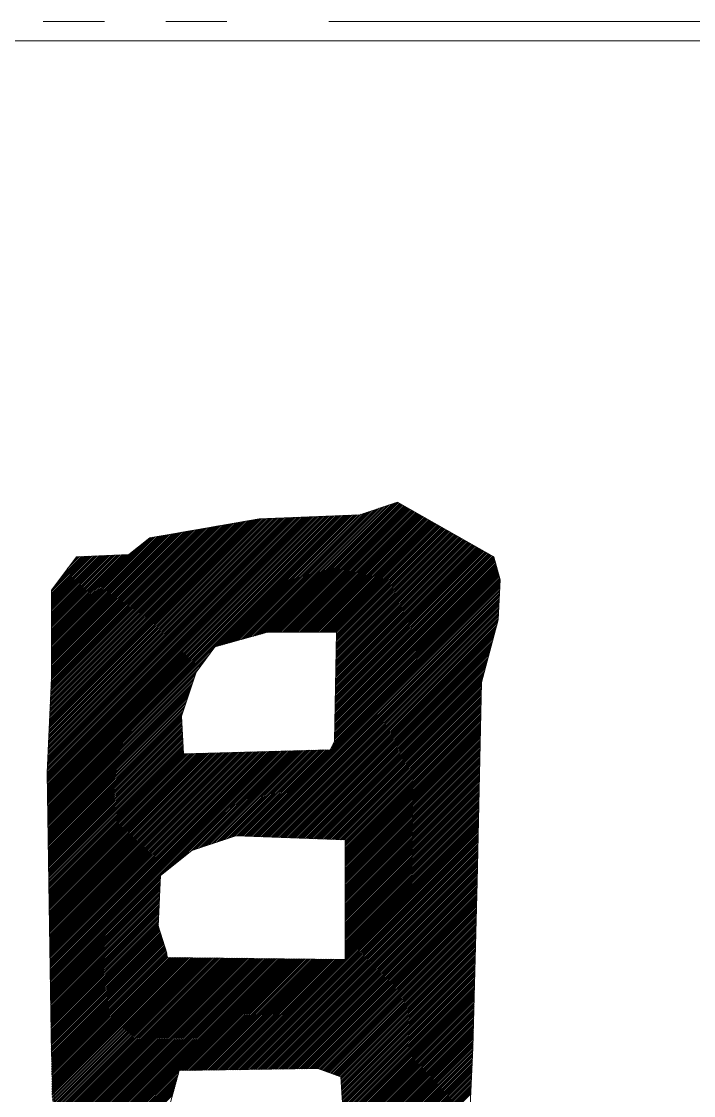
# Model space of a CAD drawing. Units: millimetres at full size. Extents: x -22551 to 92397, y -19340 to 14894.
# Drawn here: x 80189 to 80650, y -18972 to -18235 of the extents above; entities that cross this region are included whole.
import ezdxf

# ---------------------------------------------------------------- set-up
doc = ezdxf.new("R2010")
doc.units = ezdxf.units.MM
doc.header["$LTSCALE"] = 70
doc.linetypes.add('DOUBLE_CHAIN1', pattern=[8.8, 5, -1, 0.6, -0.6, 0.6, -1])
doc.layers.add('2-0_通芯', color=7, linetype='Continuous', lineweight=15)
doc.layers.add('8-0_9-1', color=7, linetype='Continuous', lineweight=15)

msp = doc.modelspace()

# ---------------------------------------------------------------- linework, layer by layer
at = {"layer": '2-0_通芯', "linetype": 'DOUBLE_CHAIN1'}
msp.add_line((75471.52, -18235.23), (92121.52, -18235.23), dxfattribs=at)
at = {"layer": '8-0_9-1'}
for p, q in [((44756.56, -18248.46), (92312.86, -18248.46)), ((80342.42, -18658.29), (80430.42, -18570.29)), ((80344.04, -18657.83), (80432.17, -18569.71)), ((80345.66, -18657.38), (80433.91, -18569.13)), ((80347.27, -18656.93), (80435.66, -18568.54)), ((80348.89, -18656.48), (80437.41, -18567.96)), ((80350.51, -18656.02), (80439.15, -18567.38)), ((80352.12, -18655.57), (80440.9, -18566.8)), ((80353.74, -18655.12), (80442.64, -18566.22)), ((80355.36, -18654.67), (80444.39, -18565.63)), ((80356.98, -18654.21), (80446.14, -18565.05)), ((80358.22, -18654.13), (80447.06, -18565.29)), ((80359.39, -18654.13), (80447.81, -18565.71)), ((80360.55, -18654.13), (80448.55, -18566.13)), ((80361.72, -18654.13), (80449.3, -18566.55)), ((80362.88, -18654.13), (80450.04, -18566.97)), ((80364.04, -18654.13), (80450.78, -18567.39)), ((80365.21, -18654.13), (80451.53, -18567.81)), ((80366.37, -18654.13), (80452.27, -18568.23)), ((80367.54, -18654.13), (80453.02, -18568.65)), ((80368.7, -18654.13), (80453.76, -18569.07)), ((80369.86, -18654.13), (80454.5, -18569.49)), ((80371.03, -18654.13), (80455.25, -18569.91)), ((80372.19, -18654.13), (80455.99, -18570.33)), ((80206.24, -18750.23), (80381.26, -18575.21)), ((80206.25, -18751.39), (80382.47, -18575.16)), ((80206.26, -18752.54), (80383.69, -18575.11)), ((80206.28, -18753.68), (80384.9, -18575.06)), ((80206.3, -18754.83), (80386.12, -18575.01)), ((80206.3, -18749.01), (80380.04, -18575.26)), ((80206.32, -18755.97), (80387.33, -18574.96)), ((80206.34, -18757.12), (80388.55, -18574.91)), ((80206.35, -18747.79), (80378.83, -18575.31)), ((80206.36, -18758.27), (80389.76, -18574.86)), ((80206.37, -18759.41), (80390.98, -18574.81)), ((80206.39, -18760.56), (80392.19, -18574.76)), ((80206.41, -18761.7), (80393.41, -18574.71)), ((80206.41, -18746.57), (80377.61, -18575.36)), ((80206.43, -18762.85), (80394.62, -18574.66)), ((80206.45, -18764), (80395.84, -18574.61)), ((80206.46, -18765.14), (80397.05, -18574.56)), ((80206.46, -18745.35), (80376.4, -18575.41)), ((80206.48, -18766.29), (80398.27, -18574.5)), ((80206.5, -18767.43), (80399.48, -18574.45)), ((80206.52, -18768.58), (80400.7, -18574.4)), ((80206.52, -18744.14), (80375.18, -18575.47)), ((80206.54, -18769.73), (80401.91, -18574.35)), ((80206.56, -18770.87), (80403.13, -18574.3)), ((80206.57, -18772.02), (80404.34, -18574.25)), ((80206.57, -18742.92), (80373.97, -18575.52)), ((80206.59, -18773.16), (80405.55, -18574.2)), ((80206.61, -18774.31), (80406.77, -18574.15)), ((80206.62, -18741.7), (80372.76, -18575.57)), ((80206.63, -18775.46), (80407.98, -18574.1)), ((80206.65, -18776.6), (80409.2, -18574.05)), ((80206.66, -18777.75), (80410.41, -18574)), ((80206.68, -18740.48), (80371.54, -18575.62)), ((80206.73, -18739.26), (80370.33, -18575.67)), ((80206.79, -18738.04), (80369.11, -18575.72)), ((80206.84, -18736.83), (80367.9, -18575.77)), ((80206.89, -18735.61), (80366.68, -18575.82)), ((80206.95, -18734.39), (80365.47, -18575.87)), ((80207, -18733.17), (80364.25, -18575.92)), ((80207.06, -18731.95), (80363.04, -18575.97)), ((80207.11, -18730.73), (80361.82, -18576.02)), ((80207.17, -18729.52), (80360.61, -18576.07)), ((80207.22, -18728.3), (80359.39, -18576.12)), ((80207.27, -18727.08), (80358.18, -18576.17)), ((80207.33, -18725.86), (80356.96, -18576.22)), ((80207.38, -18724.64), (80355.75, -18576.28)), ((80207.44, -18723.42), (80354.53, -18576.33)), ((80207.49, -18722.21), (80353.32, -18576.38)), ((80207.54, -18720.99), (80352.1, -18576.43)), ((80207.6, -18719.77), (80350.79, -18576.58)), ((80207.65, -18718.55), (80349.38, -18576.82)), ((80207.71, -18717.33), (80347.97, -18577.07)), ((80207.76, -18716.11), (80346.57, -18577.31)), ((80207.82, -18714.9), (80345.16, -18577.55)), ((80207.87, -18713.68), (80343.75, -18577.8)), ((80321.4, -18664.17), (80411.63, -18573.95)), ((80323.02, -18663.72), (80412.84, -18573.9)), ((80324.64, -18663.27), (80414.06, -18573.85)), ((80326.25, -18662.81), (80415.27, -18573.8)), ((80327.87, -18662.36), (80416.49, -18573.75)), ((80329.49, -18661.91), (80417.7, -18573.69)), ((80331.11, -18661.46), (80418.92, -18573.64)), ((80332.72, -18661), (80420.13, -18573.59)), ((80334.34, -18660.55), (80421.69, -18573.2)), ((80335.96, -18660.1), (80423.44, -18572.62)), ((80337.57, -18659.65), (80425.18, -18572.04)), ((80339.19, -18659.19), (80426.93, -18571.45)), ((80340.81, -18658.74), (80428.67, -18570.87)), ((80373.36, -18654.13), (80456.73, -18570.75)), ((80374.52, -18654.13), (80457.48, -18571.17)), ((80375.69, -18654.13), (80458.22, -18571.59)), ((80376.85, -18654.13), (80458.97, -18572.01)), ((80378.01, -18654.13), (80459.71, -18572.43)), ((80379.18, -18654.13), (80460.45, -18572.85)), ((80380.34, -18654.13), (80461.2, -18573.27)), ((80381.51, -18654.13), (80461.94, -18573.7)), ((80382.67, -18654.13), (80462.68, -18574.12)), ((80383.83, -18654.13), (80463.43, -18574.54)), ((80385, -18654.13), (80464.17, -18574.96)), ((80386.16, -18654.13), (80464.92, -18575.38)), ((80387.33, -18654.13), (80465.66, -18575.8)), ((80388.49, -18654.13), (80466.4, -18576.22)), ((80389.66, -18654.13), (80467.15, -18576.64)), ((80390.82, -18654.13), (80467.89, -18577.06)), ((80391.98, -18654.13), (80468.63, -18577.48)), ((80207.92, -18712.46), (80342.34, -18578.04)), ((80207.98, -18711.24), (80340.93, -18578.28)), ((80208.03, -18710.02), (80339.53, -18578.53)), ((80208.09, -18708.8), (80338.12, -18578.77)), ((80208.14, -18707.59), (80336.71, -18579.02)), ((80208.19, -18706.37), (80335.3, -18579.26)), ((80208.25, -18705.15), (80333.89, -18579.5)), ((80208.3, -18703.93), (80332.49, -18579.75)), ((80208.36, -18702.71), (80331.08, -18579.99)), ((80208.41, -18701.49), (80329.67, -18580.23)), ((80208.46, -18700.28), (80328.26, -18580.48)), ((80208.52, -18699.06), (80326.86, -18580.72)), ((80208.57, -18697.84), (80325.45, -18580.96)), ((80208.63, -18696.62), (80324.04, -18581.21)), ((80208.68, -18695.4), (80322.63, -18581.45)), ((80208.74, -18694.18), (80321.22, -18581.7)), ((80208.79, -18692.97), (80319.82, -18581.94)), ((80208.84, -18691.75), (80318.41, -18582.18)), ((80208.9, -18690.53), (80317, -18582.43)), ((80208.95, -18689.31), (80315.59, -18582.67)), ((80209.01, -18688.09), (80314.18, -18582.91)), ((80209.06, -18686.87), (80312.78, -18583.16)), ((80209.11, -18685.66), (80311.37, -18583.4)), ((80209.11, -18684.5), (80309.96, -18583.64)), ((80209.11, -18683.33), (80308.55, -18583.89)), ((80209.11, -18682.17), (80307.15, -18584.13)), ((80209.11, -18681), (80305.74, -18584.38)), ((80209.11, -18679.84), (80304.33, -18584.62)), ((80209.11, -18678.68), (80302.92, -18584.86)), ((80209.11, -18677.51), (80301.51, -18585.11)), ((80393.15, -18654.13), (80469.38, -18577.9)), ((80394.31, -18654.13), (80470.12, -18578.32)), ((80395.48, -18654.13), (80470.87, -18578.74)), ((80396.64, -18654.13), (80471.61, -18579.16)), ((80397.8, -18654.13), (80472.35, -18579.58)), ((80398.97, -18654.13), (80473.1, -18580)), ((80400.13, -18654.13), (80473.84, -18580.42)), ((80401.3, -18654.13), (80474.58, -18580.84)), ((80402.46, -18654.13), (80475.33, -18581.26)), ((80403.63, -18654.13), (80476.07, -18581.68)), ((80404.58, -18662.49), (80482.02, -18585.05)), ((80404.6, -18661.3), (80481.28, -18584.63)), ((80404.63, -18660.11), (80480.54, -18584.21)), ((80404.65, -18658.93), (80479.79, -18583.79)), ((80404.67, -18657.74), (80479.05, -18583.36)), ((80404.69, -18656.55), (80478.3, -18582.94)), ((80404.72, -18655.37), (80477.56, -18582.52)), ((80404.74, -18654.18), (80476.82, -18582.1)), ((80209.11, -18676.35), (80300.11, -18585.35)), ((80209.11, -18675.18), (80298.7, -18585.59)), ((80209.11, -18674.02), (80297.29, -18585.84)), ((80209.11, -18672.85), (80295.88, -18586.08)), ((80209.11, -18671.69), (80294.48, -18586.33)), ((80209.11, -18670.53), (80293.07, -18586.57)), ((80209.11, -18669.36), (80291.66, -18586.81)), ((80209.11, -18668.2), (80290.25, -18587.06)), ((80209.11, -18667.03), (80288.84, -18587.3)), ((80209.11, -18665.87), (80287.44, -18587.54)), ((80209.11, -18664.71), (80286.03, -18587.79)), ((80209.11, -18663.54), (80284.62, -18588.03)), ((80209.11, -18662.38), (80283.21, -18588.27)), ((80209.11, -18661.21), (80281.8, -18588.52)), ((80209.11, -18660.05), (80280.4, -18588.76)), ((80209.11, -18658.88), (80278.99, -18589.01)), ((80209.11, -18657.72), (80277.58, -18589.25)), ((80209.11, -18656.56), (80274.47, -18591.2)), ((80404.19, -18682.67), (80494.67, -18592.19)), ((80404.22, -18681.48), (80493.92, -18591.77)), ((80404.24, -18680.29), (80493.18, -18591.35)), ((80404.26, -18679.11), (80492.44, -18590.93)), ((80404.28, -18677.92), (80491.69, -18590.51)), ((80404.31, -18676.73), (80490.95, -18590.09)), ((80404.33, -18675.55), (80490.2, -18589.67)), ((80404.35, -18674.36), (80489.46, -18589.25)), ((80404.38, -18673.17), (80488.72, -18588.83)), ((80404.4, -18671.98), (80487.97, -18588.41)), ((80404.42, -18670.8), (80487.23, -18587.99)), ((80404.44, -18669.61), (80486.49, -18587.57)), ((80404.47, -18668.42), (80485.74, -18587.15)), ((80404.49, -18667.24), (80485, -18586.73)), ((80404.51, -18666.05), (80484.25, -18586.31)), ((80404.54, -18664.86), (80483.51, -18585.89)), ((80404.56, -18663.67), (80482.77, -18585.47)), ((80209.11, -18655.39), (80268.65, -18595.86)), ((80403.78, -18704.03), (80508.05, -18599.76)), ((80403.81, -18702.85), (80507.31, -18599.34)), ((80403.83, -18701.66), (80506.57, -18598.92)), ((80403.85, -18700.47), (80505.82, -18598.5)), ((80403.87, -18699.29), (80505.08, -18598.08)), ((80403.9, -18698.1), (80504.34, -18597.66)), ((80403.92, -18696.91), (80503.59, -18597.24)), ((80403.94, -18695.72), (80502.85, -18596.82)), ((80403.96, -18694.54), (80502.1, -18596.4)), ((80403.99, -18693.35), (80501.36, -18595.98)), ((80404.01, -18692.16), (80500.62, -18595.56)), ((80404.03, -18690.98), (80499.87, -18595.14)), ((80404.06, -18689.79), (80499.13, -18594.72)), ((80404.08, -18688.6), (80498.39, -18594.3)), ((80404.1, -18687.42), (80497.64, -18593.87)), ((80404.12, -18686.23), (80496.9, -18593.45)), ((80404.15, -18685.04), (80496.15, -18593.03)), ((80404.17, -18683.85), (80495.41, -18592.61)), ((80209.11, -18654.23), (80262.82, -18600.51)), ((80209.11, -18653.06), (80261.22, -18600.95)), ((80209.11, -18651.9), (80260.01, -18601)), ((80209.11, -18650.74), (80258.8, -18601.05)), ((80209.11, -18649.57), (80257.58, -18601.1)), ((80209.11, -18648.41), (80256.37, -18601.14)), ((80209.11, -18647.24), (80255.16, -18601.19)), ((80209.11, -18646.08), (80253.95, -18601.24)), ((80209.11, -18644.91), (80252.73, -18601.29)), ((80209.11, -18643.75), (80251.52, -18601.34)), ((80209.11, -18642.59), (80250.31, -18601.39)), ((80209.11, -18641.42), (80249.1, -18601.44)), ((80209.11, -18640.26), (80247.88, -18601.48)), ((80209.11, -18639.09), (80246.67, -18601.53)), ((80209.11, -18637.93), (80245.46, -18601.58)), ((80209.11, -18636.77), (80244.25, -18601.63)), ((80209.11, -18635.6), (80243.03, -18601.68)), ((80209.11, -18634.44), (80241.82, -18601.73)), ((80209.11, -18633.27), (80240.61, -18601.77)), ((80209.11, -18632.11), (80239.39, -18601.82)), ((80209.11, -18630.94), (80238.18, -18601.87)), ((80209.11, -18629.78), (80236.97, -18601.92)), ((80209.11, -18628.62), (80235.76, -18601.97)), ((80209.11, -18627.45), (80234.54, -18602.02)), ((80209.11, -18626.29), (80233.33, -18602.07)), ((80209.82, -18624.41), (80232.12, -18602.11)), ((80213.31, -18619.76), (80230.91, -18602.16)), ((80216.8, -18615.1), (80229.69, -18602.21)), ((80220.3, -18610.44), (80228.48, -18602.26)), ((80223.79, -18605.79), (80227.27, -18602.31)), ((80403.53, -18717.09), (80513.84, -18606.78)), ((80403.55, -18715.9), (80513.59, -18605.87)), ((80403.58, -18714.72), (80513.34, -18604.95)), ((80403.6, -18713.53), (80513.09, -18604.04)), ((80403.62, -18712.34), (80512.84, -18603.12)), ((80403.65, -18711.16), (80512.52, -18602.28)), ((80403.67, -18709.97), (80511.77, -18601.86)), ((80403.69, -18708.78), (80511.03, -18601.44)), ((80403.71, -18707.59), (80510.29, -18601.02)), ((80403.74, -18706.41), (80509.54, -18600.6)), ((80403.76, -18705.22), (80508.8, -18600.18)), ((80403.35, -18726.59), (80515.83, -18614.1)), ((80403.37, -18725.4), (80515.58, -18613.19)), ((80403.39, -18724.21), (80515.33, -18612.27)), ((80403.42, -18723.03), (80515.09, -18611.36)), ((80403.44, -18721.84), (80514.84, -18610.44)), ((80403.46, -18720.65), (80514.59, -18609.53)), ((80403.49, -18719.46), (80514.34, -18608.61)), ((80403.51, -18718.28), (80514.09, -18607.7)), ((80341.86, -18793.9), (80516.91, -18618.85)), ((80342.98, -18793.94), (80516.84, -18620.08)), ((80344.1, -18793.98), (80516.78, -18621.31)), ((80400.95, -18733.65), (80516.83, -18617.76)), ((80402.11, -18731.32), (80516.58, -18616.85)), ((80403.27, -18728.99), (80516.33, -18615.93)), ((80403.33, -18727.77), (80516.08, -18615.02)), ((80345.22, -18794.03), (80516.71, -18622.54)), ((80346.34, -18794.07), (80516.65, -18623.76)), ((80347.46, -18794.11), (80516.58, -18624.99)), ((80348.58, -18794.16), (80516.52, -18626.22)), ((80349.7, -18794.2), (80516.45, -18627.45)), ((80350.83, -18794.24), (80516.39, -18628.68)), ((80351.95, -18794.29), (80516.32, -18629.91)), ((80353.07, -18794.33), (80516.26, -18631.14)), ((80354.19, -18794.37), (80516.2, -18632.37)), ((80355.31, -18794.42), (80516.13, -18633.6)), ((80356.43, -18794.46), (80516.07, -18634.82)), ((80357.55, -18794.5), (80516, -18636.05)), ((80358.67, -18794.55), (80515.94, -18637.28)), ((80359.79, -18794.59), (80515.87, -18638.51)), ((80360.91, -18794.63), (80515.81, -18639.74)), ((80362.04, -18794.67), (80515.74, -18640.97)), ((80363.16, -18794.72), (80515.68, -18642.2)), ((80364.28, -18794.76), (80515.61, -18643.43)), ((80365.4, -18794.8), (80515.55, -18644.65)), ((80366.52, -18794.85), (80515.37, -18646)), ((80367.64, -18794.89), (80514.95, -18647.58)), ((80368.76, -18794.93), (80514.52, -18649.17)), ((80369.88, -18794.98), (80514.1, -18650.76)), ((80371, -18795.02), (80513.68, -18652.35)), ((80372.13, -18795.06), (80513.25, -18653.93)), ((80373.25, -18795.11), (80512.83, -18655.52)), ((80374.37, -18795.15), (80512.41, -18657.11)), ((80375.49, -18795.19), (80511.99, -18658.7)), ((80206.68, -18778.89), (80321.11, -18664.47)), ((80376.61, -18795.23), (80511.56, -18660.28)), ((80377.73, -18795.28), (80511.14, -18661.87)), ((80378.85, -18795.32), (80510.71, -18663.46)), ((80379.97, -18795.36), (80510.29, -18665.05)), ((80206.7, -18780.04), (80317.62, -18669.12)), ((80381.09, -18795.41), (80509.87, -18666.63)), ((80382.22, -18795.45), (80509.44, -18668.22)), ((80383.34, -18795.49), (80509.02, -18669.81)), ((80384.46, -18795.54), (80508.6, -18671.4)), ((80385.58, -18795.58), (80508.17, -18672.98)), ((80206.72, -18781.19), (80314.12, -18673.78)), ((80206.74, -18782.33), (80310.63, -18678.44)), ((80386.7, -18795.62), (80507.75, -18674.57)), ((80387.82, -18795.67), (80507.33, -18676.16)), ((80388.94, -18795.71), (80506.9, -18677.75)), ((80390.06, -18795.75), (80506.48, -18679.33)), ((80391.18, -18795.8), (80506.06, -18680.92)), ((80206.76, -18783.48), (80308.16, -18682.07)), ((80206.77, -18784.62), (80307.58, -18683.82)), ((80206.79, -18785.77), (80307, -18685.57)), ((80206.81, -18786.92), (80306.41, -18687.31)), ((80392.3, -18795.84), (80505.63, -18682.51)), ((80393.43, -18795.88), (80505.21, -18684.1)), ((80394.55, -18795.92), (80504.79, -18685.68)), ((80395.67, -18795.97), (80504.36, -18687.27)), ((80206.83, -18788.06), (80305.83, -18689.06)), ((80206.85, -18789.21), (80305.25, -18690.8)), ((80206.86, -18790.35), (80304.67, -18692.55)), ((80206.88, -18791.5), (80304.09, -18694.3)), ((80396.79, -18796.01), (80503.99, -18688.81)), ((80397.91, -18796.05), (80503.97, -18690)), ((80399.03, -18796.1), (80503.94, -18691.19)), ((80400.15, -18796.14), (80503.92, -18692.38)), ((80401.27, -18796.18), (80503.89, -18693.56)), ((80402.39, -18796.23), (80503.87, -18694.75)), ((80206.9, -18792.65), (80303.5, -18696.04)), ((80206.92, -18793.79), (80302.92, -18697.79)), ((80206.94, -18794.94), (80302.34, -18699.54)), ((80206.96, -18796.08), (80301.76, -18701.28)), ((80206.97, -18797.23), (80301.17, -18703.03)), ((80403.52, -18796.27), (80503.84, -18695.94)), ((80404.64, -18796.31), (80503.82, -18697.13)), ((80405.76, -18796.36), (80503.79, -18698.32)), ((80406.88, -18796.4), (80503.77, -18699.51)), ((80408, -18796.44), (80503.74, -18700.7)), ((80409.12, -18796.49), (80503.72, -18701.89)), ((80206.99, -18798.38), (80300.59, -18704.77)), ((80207.01, -18799.52), (80300.01, -18706.52)), ((80207.03, -18800.67), (80299.43, -18708.27)), ((80207.05, -18801.81), (80298.85, -18710.01)), ((80410.24, -18796.53), (80503.69, -18703.08)), ((80410.5, -18797.44), (80503.67, -18704.27)), ((80410.5, -18798.6), (80503.64, -18705.46)), ((80410.5, -18799.77), (80503.62, -18706.65)), ((80410.5, -18800.93), (80503.59, -18707.83)), ((80410.5, -18802.1), (80503.57, -18709.02)), ((80410.5, -18803.26), (80503.54, -18710.21)), ((80207.06, -18802.96), (80298.3, -18711.73)), ((80207.08, -18804.11), (80298.36, -18712.83)), ((80207.1, -18805.25), (80298.42, -18713.93)), ((80207.12, -18806.4), (80298.48, -18715.03)), ((80207.14, -18807.54), (80298.54, -18716.14)), ((80207.16, -18808.69), (80298.6, -18717.24)), ((80410.5, -18804.42), (80503.52, -18711.4)), ((80410.5, -18805.59), (80503.49, -18712.59)), ((80410.5, -18806.75), (80503.47, -18713.78)), ((80410.5, -18807.92), (80503.44, -18714.97)), ((80410.5, -18809.08), (80503.42, -18716.16)), ((80410.5, -18810.25), (80503.39, -18717.35)), ((80207.17, -18809.84), (80298.67, -18718.34)), ((80207.19, -18810.98), (80298.73, -18719.45)), ((80207.21, -18812.13), (80298.79, -18720.55)), ((80207.23, -18813.27), (80298.85, -18721.65)), ((80207.25, -18814.42), (80298.91, -18722.76)), ((80207.27, -18815.57), (80298.97, -18723.86)), ((80207.28, -18816.71), (80299.03, -18724.96)), ((80410.5, -18811.41), (80503.37, -18718.54)), ((80410.5, -18812.57), (80503.34, -18719.73)), ((80410.5, -18813.74), (80503.32, -18720.92)), ((80410.5, -18814.9), (80503.29, -18722.11)), ((80410.5, -18816.07), (80503.27, -18723.29)), ((80410.5, -18817.23), (80503.24, -18724.48)), ((80207.3, -18817.86), (80299.09, -18726.06)), ((80207.32, -18819), (80299.16, -18727.17)), ((80207.34, -18820.15), (80299.22, -18728.27)), ((80207.36, -18821.3), (80299.28, -18729.37)), ((80207.37, -18822.44), (80299.34, -18730.48)), ((80207.39, -18823.59), (80299.4, -18731.58)), ((80410.5, -18818.39), (80503.22, -18725.67)), ((80410.5, -18819.56), (80503.19, -18726.86)), ((80410.5, -18820.72), (80503.17, -18728.05)), ((80410.5, -18821.89), (80503.14, -18729.24)), ((80410.5, -18823.05), (80503.12, -18730.43)), ((80410.5, -18824.22), (80503.09, -18731.62)), ((80207.41, -18824.73), (80299.46, -18732.68)), ((80207.43, -18825.88), (80299.52, -18733.78)), ((80207.45, -18827.03), (80299.58, -18734.89)), ((80207.46, -18828.17), (80299.65, -18735.99)), ((80207.48, -18829.32), (80299.71, -18737.09)), ((80207.5, -18830.46), (80300.42, -18737.54)), ((80207.52, -18831.61), (80301.62, -18737.51)), ((80207.54, -18832.76), (80302.82, -18737.47)), ((80207.56, -18833.9), (80304.02, -18737.44)), ((80207.57, -18835.05), (80305.22, -18737.4)), ((80207.59, -18836.19), (80306.42, -18737.37)), ((80207.61, -18837.34), (80307.61, -18737.34)), ((80207.63, -18838.49), (80308.81, -18737.3)), ((80207.65, -18839.63), (80310.01, -18737.27)), ((80207.67, -18840.78), (80311.21, -18737.23)), ((80207.68, -18841.92), (80312.41, -18737.2)), ((80207.7, -18843.07), (80313.61, -18737.16)), ((80207.71, -18844.22), (80314.8, -18737.13)), ((80207.73, -18845.37), (80316, -18737.1)), ((80207.75, -18846.52), (80317.2, -18737.06)), ((80207.76, -18847.66), (80318.4, -18737.03)), ((80207.78, -18848.81), (80319.6, -18736.99)), ((80207.8, -18849.96), (80320.8, -18736.96)), ((80207.81, -18851.11), (80321.99, -18736.93)), ((80207.83, -18852.26), (80323.19, -18736.89)), ((80207.84, -18853.4), (80324.39, -18736.86)), ((80207.86, -18854.55), (80325.59, -18736.82)), ((80207.88, -18855.7), (80326.79, -18736.79)), ((80207.89, -18856.85), (80327.99, -18736.75)), ((80207.91, -18858), (80329.19, -18736.72)), ((80207.92, -18859.14), (80330.38, -18736.69)), ((80207.94, -18860.29), (80331.58, -18736.65)), ((80207.96, -18861.44), (80332.78, -18736.62)), ((80207.97, -18862.59), (80333.98, -18736.58)), ((80207.99, -18863.74), (80335.18, -18736.55)), ((80208.01, -18864.88), (80336.38, -18736.51)), ((80208.02, -18866.03), (80337.57, -18736.48)), ((80208.04, -18867.18), (80338.77, -18736.45)), ((80208.05, -18868.33), (80339.97, -18736.41)), ((80208.07, -18869.48), (80341.17, -18736.38)), ((80208.09, -18870.62), (80342.37, -18736.34)), ((80208.1, -18871.77), (80343.57, -18736.31)), ((80208.12, -18872.92), (80344.76, -18736.27)), ((80208.13, -18874.07), (80345.96, -18736.24)), ((80208.15, -18875.22), (80347.16, -18736.21)), ((80208.17, -18876.36), (80348.36, -18736.17)), ((80208.18, -18877.51), (80349.56, -18736.14)), ((80208.2, -18878.66), (80350.76, -18736.1)), ((80208.22, -18879.81), (80351.96, -18736.07)), ((80208.23, -18880.96), (80353.15, -18736.03)), ((80208.25, -18882.1), (80354.35, -18736)), ((80208.26, -18883.25), (80355.55, -18735.97)), ((80208.28, -18884.4), (80356.75, -18735.93)), ((80208.3, -18885.55), (80357.95, -18735.9)), ((80208.31, -18886.7), (80359.15, -18735.86)), ((80208.33, -18887.84), (80360.34, -18735.83)), ((80208.35, -18888.99), (80361.54, -18735.8)), ((80208.36, -18890.14), (80362.74, -18735.76)), ((80208.38, -18891.29), (80363.94, -18735.73)), ((80208.39, -18892.44), (80365.14, -18735.69)), ((80208.41, -18893.58), (80366.34, -18735.66)), ((80208.43, -18894.73), (80367.53, -18735.62)), ((80208.44, -18895.88), (80368.73, -18735.59)), ((80286.83, -18818.66), (80369.93, -18735.56)), ((80292.65, -18814), (80371.13, -18735.52)), ((80298.47, -18809.34), (80372.33, -18735.49)), ((80304.29, -18804.68), (80373.53, -18735.45)), ((80306.88, -18803.27), (80374.73, -18735.42)), ((80308.62, -18802.69), (80375.92, -18735.38)), ((80310.37, -18802.1), (80377.12, -18735.35)), ((80312.11, -18801.52), (80378.32, -18735.32)), ((80313.86, -18800.94), (80379.52, -18735.28)), ((80315.61, -18800.36), (80380.72, -18735.25)), ((80317.35, -18799.78), (80381.92, -18735.21)), ((80319.1, -18799.19), (80383.11, -18735.18)), ((80320.85, -18798.61), (80384.31, -18735.14)), ((80322.59, -18798.03), (80385.51, -18735.11)), ((80324.34, -18797.45), (80386.71, -18735.08)), ((80326.08, -18796.86), (80387.91, -18735.04)), ((80327.83, -18796.28), (80389.11, -18735.01)), ((80329.58, -18795.7), (80390.3, -18734.97)), ((80331.32, -18795.12), (80391.5, -18734.94)), ((80333.07, -18794.54), (80392.7, -18734.91)), ((80334.82, -18793.95), (80393.9, -18734.87)), ((80336.25, -18793.68), (80395.1, -18734.84)), ((80337.37, -18793.73), (80396.3, -18734.8)), ((80338.49, -18793.77), (80397.5, -18734.77)), ((80339.61, -18793.81), (80398.69, -18734.73)), ((80340.74, -18793.86), (80399.89, -18734.7)), ((80410.5, -18825.38), (80503.07, -18732.81)), ((80410.5, -18826.54), (80503.04, -18734)), ((80410.5, -18827.71), (80503.02, -18735.19)), ((80410.5, -18828.87), (80502.99, -18736.38)), ((80410.5, -18830.04), (80502.97, -18737.57)), ((80410.5, -18831.2), (80502.94, -18738.75)), ((80410.5, -18832.36), (80502.92, -18739.94)), ((80410.5, -18833.53), (80502.89, -18741.13)), ((80410.5, -18834.69), (80502.87, -18742.32)), ((80410.5, -18835.86), (80502.84, -18743.51)), ((80410.5, -18837.02), (80502.82, -18744.7)), ((80410.5, -18838.19), (80502.79, -18745.89)), ((80410.5, -18839.35), (80502.77, -18747.08)), ((80410.5, -18840.51), (80502.74, -18748.27)), ((80410.5, -18841.68), (80502.72, -18749.46)), ((80410.5, -18842.84), (80502.69, -18750.65)), ((80410.5, -18844.01), (80502.67, -18751.84)), ((80410.5, -18845.17), (80502.64, -18753.02)), ((80410.5, -18846.33), (80502.62, -18754.21)), ((80410.5, -18847.5), (80502.59, -18755.4)), ((80410.5, -18848.66), (80502.57, -18756.59)), ((80410.5, -18849.83), (80502.54, -18757.78)), ((80410.5, -18850.99), (80502.52, -18758.97)), ((80410.5, -18852.16), (80502.49, -18760.16)), ((80410.5, -18853.32), (80502.47, -18761.35)), ((80410.5, -18854.48), (80502.44, -18762.54)), ((80410.5, -18855.65), (80502.42, -18763.73)), ((80410.5, -18856.81), (80502.39, -18764.92)), ((80410.5, -18857.98), (80502.37, -18766.11)), ((80410.5, -18859.14), (80502.34, -18767.3)), ((80410.5, -18860.3), (80502.32, -18768.48)), ((80410.5, -18861.47), (80502.29, -18769.67)), ((80410.5, -18862.63), (80502.27, -18770.86)), ((80410.5, -18863.8), (80502.24, -18772.05)), ((80410.5, -18864.96), (80502.22, -18773.24)), ((80410.5, -18866.13), (80502.19, -18774.43)), ((80410.5, -18867.29), (80502.17, -18775.62)), ((80410.5, -18868.45), (80502.14, -18776.81)), ((80410.5, -18869.62), (80502.12, -18778)), ((80410.5, -18870.78), (80502.09, -18779.19)), ((80410.5, -18871.95), (80502.07, -18780.38)), ((80410.5, -18873.11), (80502.04, -18781.57)), ((80410.5, -18874.28), (80502.02, -18782.76)), ((80410.5, -18875.44), (80501.99, -18783.94)), ((80335.24, -18954.19), (80501.92, -18787.51)), ((80336.42, -18954.17), (80501.89, -18788.7)), ((80337.6, -18954.15), (80501.87, -18789.89)), ((80338.78, -18954.13), (80501.84, -18791.08)), ((80410.5, -18876.6), (80501.97, -18785.13)), ((80410.5, -18877.77), (80501.94, -18786.32)), ((80339.97, -18954.12), (80501.81, -18792.27)), ((80341.15, -18954.1), (80501.79, -18793.46)), ((80342.33, -18954.08), (80501.76, -18794.65)), ((80343.51, -18954.06), (80501.74, -18795.84)), ((80344.7, -18954.05), (80501.71, -18797.03)), ((80345.88, -18954.03), (80501.69, -18798.21)), ((80347.06, -18954.01), (80501.66, -18799.4)), ((80348.24, -18953.99), (80501.64, -18800.59)), ((80349.42, -18953.97), (80501.61, -18801.78)), ((80350.61, -18953.96), (80501.59, -18802.97)), ((80351.79, -18953.94), (80501.56, -18804.16)), ((80352.97, -18953.92), (80501.54, -18805.35)), ((80354.15, -18953.9), (80501.51, -18806.54)), ((80355.33, -18953.88), (80501.49, -18807.73)), ((80356.52, -18953.87), (80501.46, -18808.92)), ((80357.7, -18953.85), (80501.44, -18810.11)), ((80358.88, -18953.83), (80501.41, -18811.3)), ((80360.06, -18953.81), (80501.39, -18812.49)), ((80361.24, -18953.79), (80501.36, -18813.67)), ((80362.43, -18953.78), (80501.34, -18814.86)), ((80363.61, -18953.76), (80501.31, -18816.05)), ((80364.79, -18953.74), (80501.29, -18817.24)), ((80365.97, -18953.72), (80501.26, -18818.43)), ((80367.15, -18953.71), (80501.24, -18819.62)), ((80368.34, -18953.69), (80501.21, -18820.81)), ((80208.46, -18897.03), (80283.88, -18821.6)), ((80208.47, -18898.18), (80283.83, -18822.82)), ((80208.49, -18899.32), (80283.78, -18824.03)), ((80208.51, -18900.47), (80283.73, -18825.25)), ((80208.52, -18901.62), (80283.68, -18826.46)), ((80208.54, -18902.77), (80283.63, -18827.68)), ((80369.52, -18953.67), (80501.19, -18822)), ((80370.7, -18953.65), (80501.16, -18823.19)), ((80371.88, -18953.63), (80501.14, -18824.38)), ((80373.07, -18953.62), (80501.11, -18825.57)), ((80374.25, -18953.6), (80501.08, -18826.76)), ((80375.43, -18953.58), (80501.05, -18827.96)), ((80208.56, -18903.92), (80283.58, -18828.89)), ((80208.57, -18905.06), (80283.53, -18830.11)), ((80208.59, -18906.21), (80283.48, -18831.32)), ((80208.6, -18907.36), (80283.43, -18832.54)), ((80208.62, -18908.51), (80283.38, -18833.75)), ((80208.64, -18909.66), (80283.33, -18834.96)), ((80376.61, -18953.56), (80501.02, -18829.15)), ((80377.79, -18953.54), (80500.99, -18830.35)), ((80378.98, -18953.53), (80500.96, -18831.54)), ((80380.16, -18953.51), (80500.93, -18832.73)), ((80381.34, -18953.49), (80500.9, -18833.93)), ((80382.52, -18953.47), (80500.87, -18835.12)), ((80208.65, -18910.8), (80283.28, -18836.18)), ((80208.67, -18911.95), (80283.23, -18837.39)), ((80208.68, -18913.1), (80283.18, -18838.61)), ((80208.7, -18914.25), (80283.13, -18839.82)), ((80208.72, -18915.4), (80283.07, -18841.04)), ((80208.73, -18916.54), (80283.02, -18842.25)), ((80383.7, -18953.45), (80500.84, -18836.32)), ((80384.89, -18953.44), (80500.81, -18837.51)), ((80386.07, -18953.42), (80500.78, -18838.71)), ((80387.25, -18953.4), (80500.75, -18839.9)), ((80388.43, -18953.38), (80500.72, -18841.1)), ((80389.61, -18953.36), (80500.69, -18842.29)), ((80208.75, -18917.69), (80282.97, -18843.47)), ((80208.77, -18918.84), (80282.92, -18844.68)), ((80208.78, -18919.99), (80282.87, -18845.9)), ((80208.8, -18921.14), (80282.82, -18847.11)), ((80208.81, -18922.29), (80282.77, -18848.33)), ((80208.83, -18923.43), (80282.72, -18849.54)), ((80390.8, -18953.35), (80500.66, -18843.48)), ((80391.93, -18953.38), (80500.63, -18844.68)), ((80392.78, -18953.69), (80500.6, -18845.87)), ((80393.64, -18954), (80500.57, -18847.07)), ((80394.49, -18954.31), (80500.54, -18848.26)), ((80395.34, -18954.62), (80500.51, -18849.46)), ((80208.85, -18924.58), (80282.67, -18850.76)), ((80208.86, -18925.73), (80282.62, -18851.97)), ((80208.88, -18926.88), (80282.57, -18853.19)), ((80208.89, -18928.02), (80282.52, -18854.4)), ((80208.91, -18929.17), (80282.49, -18855.59)), ((80208.93, -18930.32), (80282.77, -18856.48)), ((80208.94, -18931.47), (80283.04, -18857.37)), ((80396.2, -18954.93), (80500.48, -18850.65)), ((80397.05, -18955.24), (80500.45, -18851.85)), ((80397.9, -18955.55), (80500.42, -18853.04)), ((80398.76, -18955.86), (80500.39, -18854.23)), ((80399.61, -18956.17), (80500.36, -18855.43)), ((80400.47, -18956.48), (80500.33, -18856.62)), ((80208.96, -18932.62), (80283.32, -18858.26)), ((80208.98, -18933.77), (80283.59, -18859.15)), ((80208.99, -18934.91), (80283.86, -18860.04)), ((80209.01, -18936.06), (80284.14, -18860.93)), ((80209.02, -18937.21), (80284.41, -18861.82)), ((80209.04, -18938.36), (80284.69, -18862.71)), ((80209.06, -18939.51), (80284.96, -18863.6)), ((80209.07, -18940.65), (80285.23, -18864.49)), ((80401.32, -18956.8), (80500.3, -18857.82)), ((80402.17, -18957.11), (80500.27, -18859.01)), ((80403.03, -18957.42), (80500.24, -18860.21)), ((80403.88, -18957.73), (80500.21, -18861.4)), ((80404.73, -18958.04), (80500.18, -18862.6)), ((80405.59, -18958.35), (80500.15, -18863.79)), ((80406.44, -18958.66), (80500.12, -18864.98)), ((80209.09, -18941.8), (80285.51, -18865.38)), ((80209.1, -18942.95), (80285.78, -18866.27)), ((80209.12, -18944.1), (80286.06, -18867.16)), ((80209.14, -18945.24), (80286.33, -18868.05)), ((80209.15, -18946.39), (80286.6, -18868.94)), ((80209.17, -18947.54), (80286.88, -18869.83)), ((80209.19, -18948.69), (80287.15, -18870.72)), ((80209.2, -18949.84), (80287.43, -18871.61)), ((80407.3, -18958.97), (80500.08, -18866.18)), ((80407.66, -18959.77), (80500.05, -18867.37)), ((80407.73, -18960.86), (80500.02, -18868.57)), ((80407.8, -18961.96), (80499.99, -18869.76)), ((80407.87, -18963.05), (80499.96, -18870.96)), ((80407.94, -18964.15), (80499.93, -18872.15)), ((80209.22, -18950.99), (80287.7, -18872.5)), ((80209.23, -18952.13), (80287.97, -18873.39)), ((80209.25, -18953.28), (80288.25, -18874.28)), ((80209.27, -18954.43), (80288.52, -18875.18)), ((80209.28, -18955.58), (80288.79, -18876.07)), ((80209.3, -18956.73), (80289.07, -18876.96)), ((80209.32, -18957.87), (80290.04, -18877.15)), ((80209.33, -18959.02), (80291.19, -18877.16)), ((80209.35, -18960.17), (80292.34, -18877.17)), ((80209.36, -18961.32), (80293.49, -18877.19)), ((80209.38, -18962.46), (80294.65, -18877.2)), ((80209.4, -18963.61), (80295.8, -18877.21)), ((80209.41, -18964.76), (80296.95, -18877.23)), ((80209.43, -18965.91), (80298.1, -18877.24)), ((80209.44, -18967.06), (80299.25, -18877.25)), ((80209.46, -18968.21), (80300.4, -18877.27)), ((80209.48, -18969.35), (80301.55, -18877.28)), ((80209.49, -18970.5), (80302.7, -18877.29)), ((80209.54, -18971.62), (80303.85, -18877.31)), ((80209.66, -18972.66), (80305, -18877.32)), ((80209.78, -18973.71), (80306.15, -18877.33)), ((80209.89, -18974.76), (80307.31, -18877.35)), ((80210.01, -18975.81), (80308.46, -18877.36)), ((80210.12, -18976.85), (80309.61, -18877.37)), ((80210.24, -18977.9), (80310.76, -18877.39)), ((80210.36, -18978.95), (80311.91, -18877.4)), ((80210.47, -18980), (80313.06, -18877.41)), ((80210.59, -18981.05), (80314.21, -18877.42)), ((80210.71, -18982.09), (80315.36, -18877.44)), ((80210.82, -18983.14), (80316.51, -18877.45)), ((80210.94, -18984.19), (80317.66, -18877.46)), ((80211.06, -18985.24), (80318.82, -18877.48)), ((80211.17, -18986.28), (80319.97, -18877.49)), ((80211.29, -18987.33), (80321.12, -18877.5)), ((80211.41, -18988.38), (80322.27, -18877.52)), ((80211.52, -18989.43), (80323.42, -18877.53)), ((80211.64, -18990.48), (80324.57, -18877.54)), ((80211.75, -18991.52), (80325.72, -18877.56)), ((80211.87, -18992.57), (80326.87, -18877.57)), ((80211.99, -18993.62), (80328.02, -18877.58)), ((80212.1, -18994.67), (80329.17, -18877.6)), ((80212.22, -18995.71), (80330.32, -18877.61)), ((80212.34, -18996.76), (80331.48, -18877.62)), ((80212.45, -18997.81), (80332.63, -18877.64)), ((80212.57, -18998.86), (80333.78, -18877.65)), ((80212.69, -18999.91), (80334.93, -18877.66)), ((80212.8, -19000.95), (80336.08, -18877.68)), ((80212.92, -19002), (80337.23, -18877.69)), ((80213.04, -19003.05), (80338.38, -18877.7)), ((80213.15, -19004.1), (80339.53, -18877.72)), ((80213.27, -19005.14), (80340.68, -18877.73)), ((80213.38, -19006.19), (80341.83, -18877.74)), ((80213.5, -19007.24), (80342.99, -18877.76)), ((80213.62, -19008.29), (80344.14, -18877.77)), ((80213.73, -19009.34), (80345.29, -18877.78)), ((80213.85, -19010.38), (80346.44, -18877.8)), ((80213.97, -19011.43), (80347.59, -18877.81)), ((80214.08, -19012.48), (80348.74, -18877.82)), ((80214.2, -19013.53), (80349.89, -18877.84)), ((80214.32, -19014.57), (80351.04, -18877.85)), ((80214.43, -19015.62), (80352.19, -18877.86)), ((80214.55, -19016.67), (80353.34, -18877.87)), ((80214.67, -19017.72), (80354.49, -18877.89)), ((80214.78, -19018.77), (80355.65, -18877.9)), ((80214.9, -19019.81), (80356.8, -18877.91)), ((80215.01, -19020.86), (80357.95, -18877.93)), ((80215.13, -19021.91), (80359.1, -18877.94)), ((80215.25, -19022.96), (80360.25, -18877.95)), ((80215.36, -19024), (80361.4, -18877.97)), ((80215.48, -19025.05), (80362.55, -18877.98)), ((80215.6, -19026.1), (80363.7, -18877.99)), ((80215.71, -19027.15), (80364.85, -18878.01)), ((80215.83, -19028.19), (80366, -18878.02)), ((80215.95, -19029.24), (80367.16, -18878.03)), ((80216.06, -19030.29), (80368.31, -18878.05)), ((80216.18, -19031.34), (80369.46, -18878.06)), ((80216.29, -19032.39), (80370.61, -18878.07)), ((80216.41, -19033.43), (80371.76, -18878.09)), ((80216.53, -19034.48), (80372.91, -18878.1)), ((80297.41, -18954.76), (80374.06, -18878.11)), ((80298.59, -18954.74), (80375.21, -18878.13)), ((80299.78, -18954.73), (80376.36, -18878.14)), ((80300.96, -18954.71), (80377.51, -18878.15)), ((80302.14, -18954.69), (80378.66, -18878.17)), ((80303.32, -18954.67), (80379.82, -18878.18)), ((80304.5, -18954.65), (80380.97, -18878.19)), ((80305.69, -18954.64), (80382.12, -18878.21)), ((80306.87, -18954.62), (80383.27, -18878.22)), ((80308.05, -18954.6), (80384.42, -18878.23)), ((80309.23, -18954.58), (80385.57, -18878.25)), ((80310.41, -18954.56), (80386.72, -18878.26)), ((80311.6, -18954.55), (80387.87, -18878.27)), ((80312.78, -18954.53), (80389.02, -18878.28)), ((80313.96, -18954.51), (80390.17, -18878.3)), ((80315.14, -18954.49), (80391.33, -18878.31)), ((80316.32, -18954.48), (80392.48, -18878.32)), ((80317.51, -18954.46), (80393.63, -18878.34)), ((80318.69, -18954.44), (80394.78, -18878.35)), ((80319.87, -18954.42), (80395.93, -18878.36)), ((80321.05, -18954.4), (80397.08, -18878.38)), ((80322.24, -18954.39), (80398.23, -18878.39)), ((80323.42, -18954.37), (80399.38, -18878.4)), ((80324.6, -18954.35), (80400.53, -18878.42)), ((80325.78, -18954.33), (80401.68, -18878.43)), ((80326.96, -18954.31), (80402.83, -18878.44)), ((80328.15, -18954.3), (80403.99, -18878.46)), ((80329.33, -18954.28), (80405.14, -18878.47)), ((80330.51, -18954.26), (80406.29, -18878.48)), ((80331.69, -18954.24), (80407.44, -18878.5)), ((80332.87, -18954.22), (80408.59, -18878.51)), ((80334.06, -18954.21), (80409.74, -18878.52)), ((80408, -18965.25), (80499.9, -18873.34)), ((80408.07, -18966.34), (80499.87, -18874.54)), ((80408.14, -18967.44), (80499.84, -18875.73)), ((80408.21, -18968.53), (80499.81, -18876.93)), ((80408.28, -18969.63), (80499.78, -18878.12)), ((80408.35, -18970.72), (80499.75, -18879.32)), ((80408.41, -18971.82), (80499.72, -18880.51)), ((80408.48, -18972.91), (80499.69, -18881.71)), ((80408.55, -18974.01), (80499.66, -18882.9)), ((80408.62, -18975.11), (80499.63, -18884.09)), ((80408.69, -18976.2), (80499.6, -18885.29)), ((80408.76, -18977.3), (80499.57, -18886.48)), ((80408.83, -18978.39), (80499.54, -18887.68)), ((80408.89, -18979.49), (80499.51, -18888.87)), ((80408.96, -18980.58), (80499.48, -18890.07)), ((80409.03, -18981.68), (80499.45, -18891.26)), ((80409.1, -18982.78), (80499.42, -18892.46)), ((80409.17, -18983.87), (80499.39, -18893.65)), ((80409.24, -18984.97), (80499.36, -18894.84)), ((80409.3, -18986.06), (80499.33, -18896.04)), ((80409.37, -18987.16), (80499.3, -18897.23)), ((80409.44, -18988.25), (80499.27, -18898.43)), ((80409.51, -18989.35), (80499.24, -18899.62)), ((80409.58, -18990.45), (80499.21, -18900.82)), ((80409.65, -18991.54), (80499.18, -18902.01)), ((80409.72, -18992.64), (80499.15, -18903.21)), ((80409.78, -18993.73), (80499.12, -18904.4)), ((80409.85, -18994.83), (80499.09, -18905.59)), ((80409.92, -18995.92), (80499.06, -18906.79)), ((80409.99, -18997.02), (80499.03, -18907.98)), ((80410.06, -18998.12), (80499, -18909.18)), ((80410.13, -18999.21), (80498.97, -18910.37)), ((80410.19, -19000.31), (80498.94, -18911.57)), ((80410.26, -19001.4), (80498.91, -18912.76)), ((80410.33, -19002.5), (80498.88, -18913.96)), ((80410.4, -19003.59), (80498.85, -18915.15)), ((80410.47, -19004.69), (80498.81, -18916.34)), ((80409.77, -19012.37), (80498.63, -18923.51)), ((80409.9, -19011.08), (80498.66, -18922.32)), ((80410.03, -19009.79), (80498.69, -18921.12)), ((80410.16, -19008.49), (80498.72, -18919.93)), ((80410.29, -19007.2), (80498.75, -18918.73)), ((80410.42, -19005.91), (80498.78, -18917.54)), ((80408.99, -19020.14), (80498.45, -18930.68)), ((80409.12, -19018.84), (80498.48, -18929.48)), ((80409.25, -19017.55), (80498.51, -18928.29)), ((80409.38, -19016.25), (80498.54, -18927.09)), ((80409.51, -19014.96), (80498.57, -18925.9)), ((80409.64, -19013.67), (80498.6, -18924.71)), ((80408.22, -19027.9), (80498.27, -18937.84)), ((80408.35, -19026.6), (80498.3, -18936.65)), ((80408.48, -19025.31), (80498.33, -18935.45)), ((80408.61, -19024.02), (80498.36, -18934.26)), ((80408.74, -19022.72), (80498.39, -18933.07)), ((80408.86, -19021.43), (80498.42, -18931.87)), ((80407.44, -19035.66), (80497.96, -18945.14)), ((80407.57, -19034.36), (80498.01, -18943.92)), ((80407.7, -19033.07), (80498.07, -18942.7)), ((80407.83, -19031.78), (80498.13, -18941.48)), ((80407.96, -19030.48), (80498.18, -18940.26)), ((80408.09, -19029.19), (80498.24, -18939.04)), ((80406.67, -19043.42), (80497.62, -18952.46)), ((80406.79, -19042.13), (80497.68, -18951.24)), ((80406.92, -19040.83), (80497.73, -18950.02)), ((80407.05, -19039.54), (80497.79, -18948.8)), ((80407.18, -19038.24), (80497.85, -18947.58)), ((80407.31, -19036.95), (80497.9, -18946.36)), ((80216.64, -19035.53), (80296.65, -18955.53)), ((80216.76, -19036.58), (80296.2, -18957.14)), ((80216.88, -19037.63), (80295.75, -18958.75)), ((80216.99, -19038.67), (80295.3, -18960.36)), ((80331.76, -19122.98), (80497.4, -18957.34)), ((80332.83, -19123.07), (80497.34, -18958.56)), ((80333.9, -19123.17), (80497.28, -18959.78)), ((80406.28, -19047.3), (80497.45, -18956.12)), ((80406.41, -19046.01), (80497.51, -18954.9)), ((80406.54, -19044.71), (80497.56, -18953.68)), ((80217.11, -19039.72), (80294.85, -18961.98)), ((80217.23, -19040.77), (80294.41, -18963.59)), ((80217.34, -19041.82), (80293.96, -18965.2)), ((80217.46, -19042.86), (80293.51, -18966.81)), ((80334.97, -19123.27), (80497.23, -18961.01)), ((80336.03, -19123.36), (80497.17, -18962.23)), ((80337.1, -19123.46), (80497.12, -18963.45)), ((80338.17, -19123.56), (80497.06, -18964.67)), ((80339.23, -19123.65), (80497, -18965.89)), ((80340.3, -19123.75), (80496.95, -18967.11)), ((80213.66, -19050.16), (80292.17, -18971.65)), ((80217.58, -19043.91), (80293.06, -18968.42)), ((80217.69, -19044.96), (80292.62, -18970.04)), ((80341.37, -19123.85), (80496.89, -18968.33)), ((80342.44, -19123.95), (80496.84, -18969.55)), ((80343.5, -19124.04), (80496.78, -18970.77))]:
    msp.add_line(p, q, dxfattribs=at)
for points in [[(80512.63, -18602.34), (80446.46, -18564.94), (80420.57, -18573.57), (80351.52, -18576.45), (80276.72, -18589.4), (80262.33, -18600.91), (80226.37, -18602.34), (80209.11, -18625.36), (80209.11, -18685.78), (80206.23, -18750.51), (80207.67, -18841.13), (80209.11, -18943.26), (80213.42, -19006.56), (80217.74, -19045.39), (80209.11, -19055.46), (80170.27, -19055.46), (80147.25, -19066.97), (80125.68, -19087.11), (80118.49, -19110.13), (80119.92, -19130.26), (80125.68, -19141.77), (80151.57, -19151.84), (80176.02, -19140.33)], [(80229.25, -19124.51), (80270.96, -19118.76), (80316.99, -19121.63), (80364.46, -19125.95), (80407.62, -19128.83), (80440.7, -19140.33), (80479.54, -19150.4), (80506.87, -19157.6), (80527.01, -19154.72), (80554.34, -19150.4), (80580.24, -19133.14), (80603.25, -19110.13), (80619.07, -19087.11), (80633.46, -19066.97), (80562.97, -19065.53), (80492.49, -19064.09), (80498.24, -18938.95), (80501.12, -18825.31), (80504, -18688.65), (80515.5, -18645.5), (80516.94, -18618.17), (80512.63, -18602.34)], [(80285.35, -18877.09), (80410.5, -18878.53), (80410.5, -18796.54), (80335.69, -18793.66), (80305.49, -18803.73), (80283.91, -18820.99), (80282.47, -18855.52), (80288.23, -18874.22)], [(80296.86, -18954.77), (80391.8, -18953.33), (80407.62, -18959.09), (80410.5, -19005.12), (80406.18, -19048.27), (80281.03, -19045.39)], [(80282.47, -19045.39), (80288.23, -19023.82), (80289.66, -18980.66), (80296.86, -18954.77)]]:
    msp.add_lwpolyline(points, dxfattribs=at)
msp.add_lwpolyline([(80299.73, -18737.56), (80400.43, -18734.68), (80403.3, -18728.93), (80404.74, -18654.13), (80357.27, -18654.13), (80321.31, -18664.2), (80308.36, -18681.46), (80298.29, -18711.67)], close=True, dxfattribs=at)

doc.saveas('drawing.dxf')
